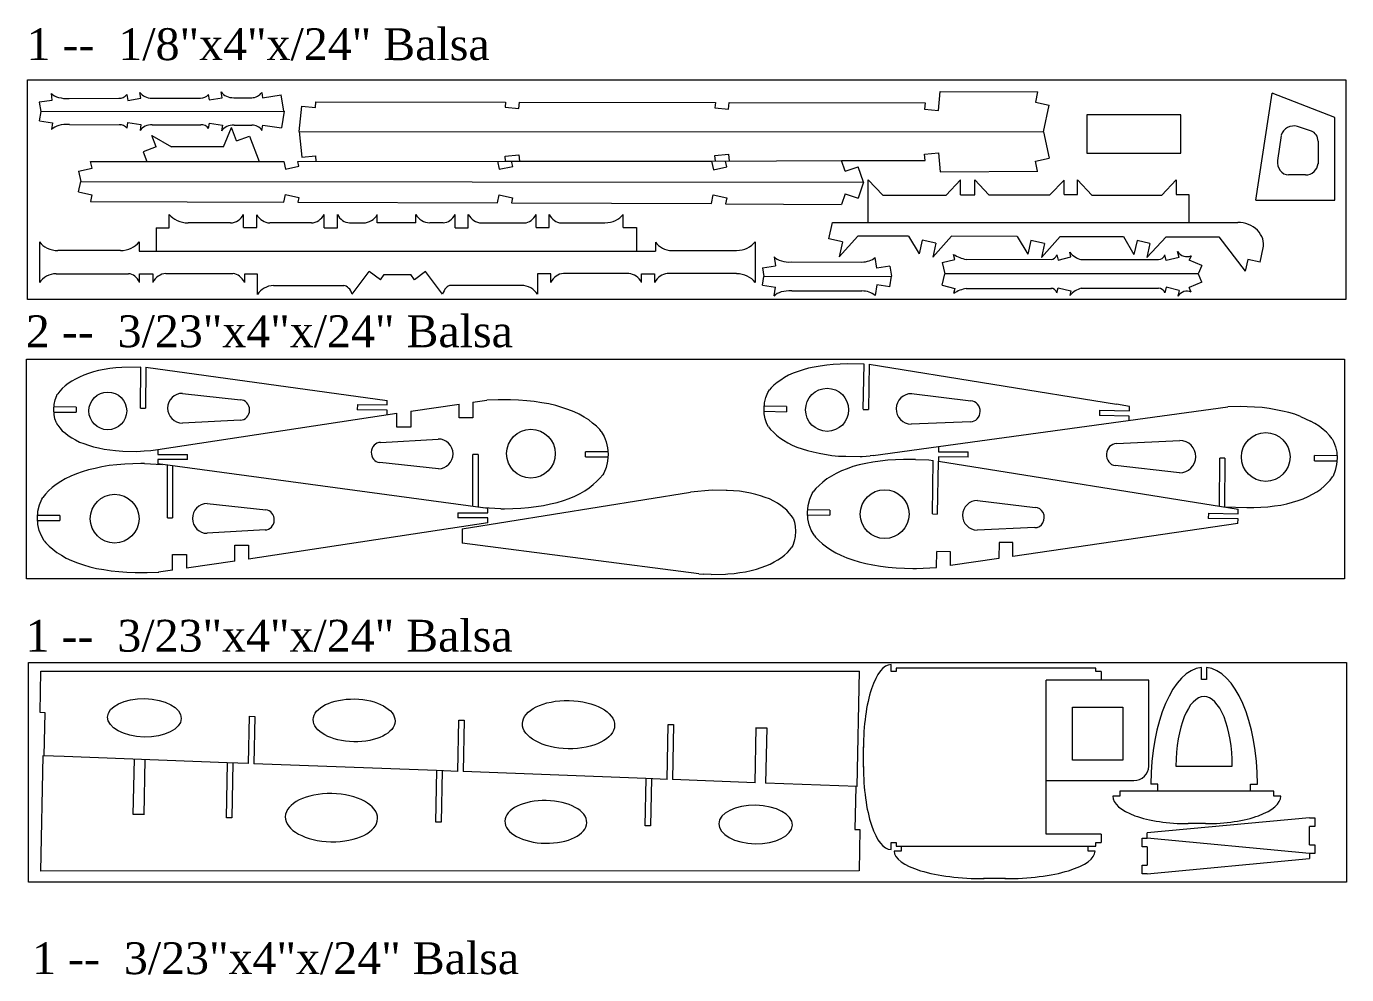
# Model space of a CAD drawing. Extents: x -15.5 to 12.9, y -14.5 to 23.9.
# Drawn here: x -11.2 to 12.84, y 6.6 to 23.85 of the extents above; entities that cross this region are included whole.
import ezdxf
from ezdxf.enums import TextEntityAlignment as Align

# ---------------------------------------------------------------- set-up
doc = ezdxf.new("R2010")
doc.units = 0
doc.header["$MEASUREMENT"] = 0
doc.layers.get('0').update_dxf_attribs({"lineweight": 0})
doc.styles.get("Standard").update_dxf_attribs({"font": 'TIMES.TTF'})

msp = doc.modelspace()

# ---------------------------------------------------------------- linework, layer by layer
at = {"color": 1, "linetype": 'Continuous', "lineweight": 0}
for p, q in [((-10.729, 22.515, 0), (-10.747, 22.635, 0)), ((-9.373, 22.614, 0), (-9.357, 22.509, 0)), ((-9.12, 22.546, 0), (-9.137, 22.654, 0)), ((-7.889, 22.615, 0), (-7.874, 22.519, 0)), ((-7.638, 22.555, 0), (-7.654, 22.662, 0)), ((-6.917, 22.652, 0), (-6.902, 22.556, 0)), ((-6.901, 22.555, 0), (-6.56, 22.608, 0)), ((-6.514, 22.309, 0), (-6.56, 22.608, 0)), ((5.402, 22.326, 0), (5.435, 22.67, 0)), ((7.21, 22.662, 0), (7.172, 22.474, 0)), ((-10.966, 22.479, 0), (-10.729, 22.515, 0)), ((-10.966, 22.478, 0), (-10.939, 22.306, 0)), ((-9.357, 22.509, 0), (-9.12, 22.546, 0)), ((-7.874, 22.519, 0), (-7.638, 22.555, 0)), ((-6.233, 21.939, 0), (-6.189, 22.404, 0)), ((-6.189, 22.404, 0), (-5.94, 22.38, 0)), ((-5.94, 22.38, 0), (-5.93, 22.481, 0)), ((-5.93, 22.481, 0), (-2.477, 22.476, 0)), ((-2.477, 22.476, 0), (-2.486, 22.384, 0)), ((-2.486, 22.384, 0), (-2.237, 22.361, 0)), ((-2.237, 22.361, 0), (-2.226, 22.475, 0)), ((-2.226, 22.475, 0), (1.342, 22.47, 0)), ((1.342, 22.47, 0), (1.332, 22.37, 0)), ((1.332, 22.37, 0), (1.581, 22.347, 0)), ((1.581, 22.347, 0), (1.593, 22.47, 0)), ((1.593, 22.47, 0), (5.164, 22.464, 0)), ((5.164, 22.464, 0), (5.153, 22.35, 0)), ((7.172, 22.474, 0), (7.417, 22.423, 0)), ((7.317, 21.936, 0), (7.417, 22.423, 0)), ((-10.961, 22.135, 0), (-10.935, 22.306, 0)), ((-10.961, 22.135, 0), (-10.724, 22.099, 0)), ((-6.508, 22.309, 0), (-6.555, 22.006, 0)), ((5.153, 22.35, 0), (5.402, 22.326, 0)), ((12.619, 20.69, 0), (12.619, 22.196, 0)), ((-10.724, 22.099, 0), (-10.743, 21.979, 0)), ((-9.369, 22, 0), (-9.353, 22.104, 0)), ((-9.352, 22.104, 0), (-9.116, 22.068, 0)), ((-9.116, 22.068, 0), (-9.132, 21.959, 0)), ((-7.885, 21.999, 0), (-7.87, 22.095, 0)), ((-7.869, 22.095, 0), (-7.633, 22.058, 0)), ((-7.633, 22.058, 0), (-7.65, 21.952, 0)), ((-7.612, 21.663, 0), (-7.466, 22.012, 0)), ((-7.374, 21.769, 0), (-7.466, 22.012, 0)), ((-6.912, 21.962, 0), (-6.897, 22.058, 0)), ((-6.896, 22.058, 0), (-6.555, 22.006, 0)), ((-6.233, 21.939, 0), (7.317, 21.936, 0)), ((-6.233, 21.939, 0), (-6.189, 21.474, 0)), ((7.317, 21.936, 0), (7.417, 21.456, 0)), ((-8.837, 21.664, 0), (-9.076, 21.574, 0)), ((-8.915, 21.87, 0), (-8.561, 21.665, 0)), ((-8.837, 21.664, 0), (-8.915, 21.87, 0)), ((-7.374, 21.769, 0), (-7.138, 21.858, 0)), ((-7.138, 21.858, 0), (-6.961, 21.397, 0)), ((-10.033, 21.395, 0), (-6.514, 21.397, 0)), ((-10.006, 21.274, 0), (-10.033, 21.395, 0)), ((-9.076, 21.574, 0), (-9.009, 21.395, 0)), ((-6.514, 21.397, 0), (-6.484, 21.259, 0)), ((-6.258, 21.397, 0), (-2.476, 21.399, 0)), ((-6.239, 21.312, 0), (-6.258, 21.397, 0)), ((-6.189, 21.474, 0), (-5.94, 21.498, 0)), ((-5.94, 21.498, 0), (-5.93, 21.397, 0)), ((-2.623, 21.399, 0), (-2.591, 21.254, 0)), ((-2.486, 21.494, 0), (-2.237, 21.518, 0)), ((-2.476, 21.399, 0), (-2.486, 21.494, 0)), ((-2.476, 21.399, 0), (1.271, 21.402, 0)), ((-2.347, 21.307, 0), (-2.367, 21.399, 0)), ((-2.237, 21.518, 0), (-2.225, 21.4, 0)), ((1.271, 21.402, 0), (3.642, 21.411, 0)), ((1.271, 21.402, 0), (1.306, 21.243, 0)), ((1.332, 21.508, 0), (1.581, 21.532, 0)), ((1.342, 21.403, 0), (1.332, 21.508, 0)), ((1.55, 21.297, 0), (1.527, 21.403, 0)), ((1.581, 21.532, 0), (1.594, 21.404, 0)), ((3.641, 21.411, 0), (3.685, 21.411, 0)), ((3.706, 21.219, 0), (3.642, 21.411, 0)), ((3.685, 21.411, 0), (5.164, 21.414, 0)), ((5.153, 21.528, 0), (5.402, 21.552, 0)), ((5.164, 21.414, 0), (5.153, 21.528, 0)), ((5.402, 21.552, 0), (5.435, 21.208, 0)), ((7.172, 21.404, 0), (7.417, 21.456, 0)), ((7.21, 21.217, 0), (7.172, 21.404, 0)), ((-10.251, 21.22, 0), (-10.006, 21.274, 0)), ((-10.251, 21.22, 0), (-10.209, 21.031, 0)), ((-6.484, 21.259, 0), (-6.239, 21.312, 0)), ((-2.591, 21.254, 0), (-2.347, 21.307, 0)), ((1.306, 21.243, 0), (1.55, 21.297, 0)), ((3.706, 21.219, 0), (3.943, 21.297, 0)), ((4.042, 21.02, 0), (3.943, 21.297, 0)), ((-10.251, 20.843, 0), (-10.209, 21.031, 0)), ((4.042, 21.02, 0), (3.942, 20.727, 0)), ((4.126, 21.062, 0), (4.393, 20.786, 0)), ((4.126, 20.285, 0), (4.126, 21.062, 0)), ((5.543, 20.786, 0), (5.806, 21.062, 0)), ((5.806, 20.792, 0), (5.806, 21.062, 0)), ((6.064, 21.062, 0), (6.324, 20.79, 0)), ((6.064, 20.792, 0), (6.064, 21.062, 0)), ((7.432, 20.79, 0), (7.695, 21.059, 0)), ((7.694, 20.794, 0), (7.694, 21.059, 0)), ((7.935, 20.794, 0), (7.935, 21.063, 0)), ((7.935, 21.062, 0), (8.199, 20.786, 0)), ((9.469, 20.786, 0), (9.732, 21.062, 0)), ((9.732, 21.062, 0), (9.732, 20.793, 0)), ((-10.251, 20.843, 0), (-10.007, 20.789, 0)), ((-10.007, 20.789, 0), (-10.034, 20.668, 0)), ((-6.515, 20.656, 0), (-6.484, 20.794, 0)), ((-6.484, 20.794, 0), (-6.24, 20.74, 0)), ((-6.24, 20.74, 0), (-6.259, 20.655, 0)), ((-2.624, 20.642, 0), (-2.592, 20.788, 0)), ((-2.592, 20.788, 0), (-2.348, 20.734, 0)), ((-2.348, 20.734, 0), (-2.368, 20.641, 0)), ((1.27, 20.629, 0), (1.305, 20.788, 0)), ((1.305, 20.788, 0), (1.549, 20.734, 0)), ((1.549, 20.734, 0), (1.525, 20.623, 0)), ((3.705, 20.806, 0), (3.641, 20.614, 0)), ((3.705, 20.806, 0), (3.942, 20.727, 0)), ((4.393, 20.786, 0), (5.543, 20.786, 0)), ((5.806, 20.792, 0), (6.064, 20.792, 0)), ((6.323, 20.79, 0), (7.432, 20.79, 0)), ((7.694, 20.794, 0), (7.935, 20.794, 0)), ((8.199, 20.786, 0), (9.469, 20.786, 0)), ((9.732, 20.793, 0), (9.965, 20.793, 0)), ((9.964, 20.793, 0), (9.964, 20.29, 0)), ((-10.034, 20.668, 0), (-6.515, 20.656, 0)), ((-8.6, 20.191, 0), (-8.6, 20.431, 0)), ((-6.259, 20.655, 0), (-2.624, 20.642, 0)), ((-5.54, 20.188, 0), (-5.54, 20.432, 0)), ((-4.111, 20.278, 0), (-4.111, 20.431, 0)), ((-3.396, 20.19, 0), (-3.396, 20.432, 0)), ((-3.156, 20.19, 0), (-3.156, 20.431, 0)), ((-2.368, 20.641, 0), (1.27, 20.629, 0)), ((1.525, 20.623, 0), (3.641, 20.614, 0)), ((-8.841, 20.191, 0), (-8.841, 19.766, 0)), ((-8.841, 20.191, 0), (-8.601, 20.191, 0)), ((-7.246, 20.197, 0), (-7.246, 20.431, 0)), ((-7.246, 20.196, 0), (-7.006, 20.196, 0)), ((-7.006, 20.196, 0), (-7.006, 20.428, 0)), ((-5.78, 20.188, 0), (-5.78, 20.43, 0)), ((-4.813, 20.278, 0), (-4.813, 20.429, 0)), ((-4.111, 20.278, 0), (-4.813, 20.278, 0)), ((-1.922, 20.196, 0), (-1.682, 20.197, 0)), ((-1.921, 20.196, 0), (-1.921, 20.431, 0)), ((-1.682, 20.197, 0), (-1.682, 20.431, 0)), ((-0.334, 20.197, 0), (-0.334, 20.43, 0)), ((-0.334, 20.197, 0), (-0.094, 20.197, 0)), ((-0.094, 20.197, 0), (-0.094, 19.766, 0)), ((3.408, 19.986, 0), (3.475, 20.285, 0)), ((-5.779, 20.188, 0), (-5.54, 20.188, 0)), ((-3.396, 20.19, 0), (-3.156, 20.19, 0)), ((3.657, 19.931, 0), (3.408, 19.986, 0)), ((3.597, 19.662, 0), (3.938, 20.038, 0)), ((4.86, 20.036, 0), (3.938, 20.038, 0)), ((4.86, 20.036, 0), (5.05, 19.713, 0)), ((5.106, 19.966, 0), (5.05, 19.713, 0)), ((5.357, 19.909, 0), (5.106, 19.965, 0)), ((5.299, 19.654, 0), (5.642, 20.034, 0)), ((6.839, 20.031, 0), (5.642, 20.034, 0)), ((6.839, 20.031, 0), (7.031, 19.708, 0)), ((7.087, 19.96, 0), (7.031, 19.708, 0)), ((7.337, 19.904, 0), (7.087, 19.96, 0)), ((7.28, 19.649, 0), (7.622, 20.028, 0)), ((7.622, 20.028, 0), (8.771, 20.028, 0)), ((8.771, 20.028, 0), (8.963, 19.705, 0)), ((9.02, 19.958, 0), (8.963, 19.705, 0)), ((9.255, 19.905, 0), (9.019, 19.958, 0)), ((9.198, 19.65, 0), (9.551, 20.027, 0)), ((9.551, 20.027, 0), (10.51, 20.025, 0)), ((10.51, 20.025, 0), (10.987, 19.402, 0)), ((-10.963, 19.934, 0), (-10.963, 19.191, 0)), ((-9.148, 19.932, 0), (-9.148, 19.766, 0)), ((-9.148, 19.766, 0), (0.25, 19.766, 0)), ((0.251, 19.927, 0), (0.251, 19.766, 0)), ((2.069, 19.935, 0), (2.069, 19.193, 0)), ((3.657, 19.931, 0), (3.597, 19.662, 0)), ((5.356, 19.91, 0), (5.299, 19.654, 0)), ((7.337, 19.904, 0), (7.28, 19.649, 0)), ((7.815, 19.659, 0), (7.794, 19.743, 0)), ((9.255, 19.905, 0), (9.198, 19.65, 0)), ((9.784, 19.651, 0), (9.758, 19.755, 0)), ((11.259, 19.564, 0), (11.318, 19.826, 0)), ((2.2, 19.462, 0), (2.437, 19.499, 0)), ((2.413, 19.658, 0), (2.437, 19.499, 0)), ((4.283, 19.455, 0), (4.252, 19.648, 0)), ((4.518, 19.492, 0), (4.283, 19.455, 0)), ((4.518, 19.492, 0), (4.547, 19.306, 0)), ((5.469, 19.556, 0), (5.702, 19.614, 0)), ((5.469, 19.555, 0), (5.521, 19.35, 0)), ((5.702, 19.614, 0), (5.679, 19.705, 0)), ((7.559, 19.695, 0), (7.582, 19.601, 0)), ((7.582, 19.601, 0), (7.815, 19.659, 0)), ((9.551, 19.593, 0), (9.526, 19.694, 0)), ((9.784, 19.651, 0), (9.551, 19.593, 0)), ((10.003, 19.68, 0), (9.969, 19.599, 0)), ((10.198, 19.502, 0), (10.135, 19.354, 0)), ((11.034, 19.614, 0), (10.987, 19.402, 0)), ((11.259, 19.564, 0), (11.034, 19.614, 0)), ((-9.142, 19.193, 0), (-9.142, 19.354, 0)), ((-9.141, 19.354, 0), (-8.902, 19.354, 0)), ((-8.902, 19.354, 0), (-8.902, 19.193, 0)), ((-6.994, 19.346, 0), (-7.233, 19.346, 0)), ((-7.233, 19.346, 0), (-7.233, 19.192, 0)), ((-6.994, 18.976, 0), (-6.994, 19.346, 0)), ((-5.269, 18.978, 0), (-4.959, 19.391, 0)), ((-4.757, 19.239, 0), (-4.688, 19.337, 0)), ((-4.137, 19.241, 0), (-4.201, 19.337, 0)), ((-3.936, 19.394, 0), (-4.137, 19.241, 0)), ((-3.624, 18.978, 0), (-3.936, 19.394, 0)), ((-1.656, 19.351, 0), (-1.896, 19.351, 0)), ((-1.896, 19.351, 0), (-1.896, 18.978, 0)), ((-1.656, 19.195, 0), (-1.656, 19.351, 0)), ((-0.002, 19.194, 0), (-0.002, 19.354, 0)), ((-0.002, 19.354, 0), (0.237, 19.354, 0)), ((0.237, 19.354, 0), (0.237, 19.194, 0)), ((2.199, 19.144, 0), (2.225, 19.302, 0)), ((2.2, 19.462, 0), (2.225, 19.302, 0)), ((4.517, 19.114, 0), (4.547, 19.306, 0)), ((5.471, 19.144, 0), (5.522, 19.35, 0)), ((10.2, 19.198, 0), (10.137, 19.346, 0)), ((2.199, 19.144, 0), (2.436, 19.107, 0)), ((2.412, 18.948, 0), (2.436, 19.107, 0)), ((4.282, 19.151, 0), (4.251, 18.958, 0)), ((4.517, 19.114, 0), (4.282, 19.151, 0)), ((5.471, 19.143, 0), (5.704, 19.085, 0)), ((5.704, 19.085, 0), (5.681, 18.994, 0)), ((7.561, 19.005, 0), (7.584, 19.098, 0)), ((7.584, 19.098, 0), (7.817, 19.04, 0)), ((7.817, 19.04, 0), (7.796, 18.957, 0)), ((9.553, 19.106, 0), (9.528, 19.005, 0)), ((9.786, 19.048, 0), (9.553, 19.106, 0)), ((9.785, 19.049, 0), (9.76, 18.945, 0)), ((10.005, 19.02, 0), (9.971, 19.101, 0)), ((-9.982, 17.565, 0), (-10.07, 17.537, 0)), ((-9.887, 17.59, 0), (-9.982, 17.565, 0)), ((-9.787, 17.61, 0), (-9.887, 17.59, 0)), ((-9.683, 17.625, 0), (-9.787, 17.61, 0)), ((-9.575, 17.641, 0), (-9.683, 17.625, 0)), ((-9.462, 17.647, 0), (-9.575, 17.641, 0)), ((-9.118, 17.655, 0), (-9.462, 17.647, 0)), ((-9.124, 16.908, 0), (-9.118, 17.655, 0)), ((-9.024, 17.652, 0), (-9.03, 16.905, 0)), ((-9.024, 17.652, 0), (-4.631, 17.047, 0)), ((2.847, 17.574, 0), (2.758, 17.543, 0)), ((2.939, 17.605, 0), (2.847, 17.574, 0)), ((3.039, 17.632, 0), (2.939, 17.605, 0)), ((3.144, 17.655, 0), (3.039, 17.632, 0)), ((3.253, 17.673, 0), (3.144, 17.655, 0)), ((3.37, 17.688, 0), (3.253, 17.673, 0)), ((3.487, 17.698, 0), (3.37, 17.688, 0)), ((3.612, 17.709, 0), (3.487, 17.698, 0)), ((3.742, 17.711, 0), (3.612, 17.709, 0)), ((4.052, 17.704, 0), (3.742, 17.711, 0)), ((4.036, 16.885, 0), (4.052, 17.704, 0)), ((4.145, 17.709, 0), (4.13, 16.881, 0)), ((4.145, 17.709, 0), (8.647, 16.976, 0)), ((-10.496, 17.31, 0), (-10.547, 17.262, 0)), ((-10.438, 17.355, 0), (-10.496, 17.31, 0)), ((-10.375, 17.395, 0), (-10.438, 17.355, 0)), ((-10.308, 17.435, 0), (-10.375, 17.395, 0)), ((-10.232, 17.472, 0), (-10.308, 17.435, 0)), ((-10.153, 17.504, 0), (-10.232, 17.472, 0)), ((-10.07, 17.537, 0), (-10.153, 17.504, 0)), ((2.409, 17.326, 0), (2.358, 17.276, 0)), ((2.469, 17.372, 0), (2.409, 17.326, 0)), ((2.532, 17.418, 0), (2.469, 17.372, 0)), ((2.599, 17.461, 0), (2.532, 17.418, 0)), ((2.675, 17.504, 0), (2.599, 17.461, 0)), ((2.758, 17.543, 0), (2.675, 17.504, 0)), ((-10.676, 17.059, 0), (-10.65, 17.139, 0)), ((-10.65, 17.139, 0), (-10.645, 17.146, 0)), ((-10.638, 17.157, 0), (-10.645, 17.146, 0)), ((-10.629, 17.168, 0), (-10.638, 17.157, 0)), ((-10.59, 17.214, 0), (-10.629, 17.168, 0)), ((-10.547, 17.262, 0), (-10.59, 17.214, 0)), ((-8.358, 17.175, 0), (-7.306, 17.057, 0)), ((2.238, 17.004, 0), (2.261, 17.101, 0)), ((2.261, 17.101, 0), (2.295, 17.191, 0)), ((2.295, 17.191, 0), (2.327, 17.241, 0)), ((2.358, 17.276, 0), (2.327, 17.241, 0)), ((4.913, 17.17, 0), (5.995, 17.037, 0)), ((-10.7, 16.88, 0), (-10.694, 16.973, 0)), ((-10.696, 16.793, 0), (-10.7, 16.88, 0)), ((-10.698, 16.835, 0), (-10.293, 16.832, 0)), ((-10.293, 16.925, 0), (-10.697, 16.929, 0)), ((-10.694, 16.973, 0), (-10.676, 17.059, 0)), ((-10.293, 16.925, 0), (-10.293, 16.832, 0)), ((-9.124, 16.907, 0), (-9.03, 16.907, 0)), ((-5.176, 16.97, 0), (-5.177, 16.876, 0)), ((-4.633, 16.872, 0), (-5.177, 16.876, 0)), ((-5.176, 16.97, 0), (-4.631, 16.965, 0)), ((-4.634, 16.785, 0), (-4.633, 16.872, 0)), ((-4.631, 16.965, 0), (-4.631, 17.047, 0)), ((-4.204, 16.849, 0), (-3.322, 16.979, 0)), ((-4.204, 16.849, 0), (-4.204, 16.562, 0)), ((-3.322, 16.728, 0), (-3.322, 16.979, 0)), ((-3.072, 17.016, 0), (-2.817, 17.053, 0)), ((-3.072, 17.016, 0), (-3.072, 16.728, 0)), ((-2.611, 17.057, 0), (-2.819, 17.053, 0)), ((-2.544, 17.057, 0), (-2.611, 17.057, 0)), ((-2.39, 17.055, 0), (-2.544, 17.057, 0)), ((-2.24, 17.053, 0), (-2.39, 17.055, 0)), ((-2.093, 17.04, 0), (-2.24, 17.053, 0)), ((-1.954, 17.025, 0), (-2.093, 17.04, 0)), ((-1.818, 17.005, 0), (-1.954, 17.025, 0)), ((-1.689, 16.984, 0), (-1.818, 17.005, 0)), ((-1.564, 16.952, 0), (-1.689, 16.984, 0)), ((-1.451, 16.918, 0), (-1.564, 16.952, 0)), ((-1.341, 16.884, 0), (-1.451, 16.918, 0)), ((-1.23, 16.839, 0), (-1.341, 16.884, 0)), ((-1.136, 16.798, 0), (-1.23, 16.839, 0)), ((2.231, 16.898, 0), (2.238, 17.004, 0)), ((2.234, 16.8, 0), (2.231, 16.898, 0)), ((2.232, 16.85, 0), (2.637, 16.842, 0)), ((2.638, 16.936, 0), (2.234, 16.944, 0)), ((2.639, 16.936, 0), (2.637, 16.842, 0)), ((4.036, 16.884, 0), (4.13, 16.883, 0)), ((8.339, 16.867, 0), (8.338, 16.774, 0)), ((8.339, 16.867, 0), (8.881, 16.857, 0)), ((8.882, 16.938, 0), (8.647, 16.976, 0)), ((8.881, 16.857, 0), (8.882, 16.938, 0)), ((8.884, 16.937, 0), (8.884, 16.937, 0)), ((-10.681, 16.713, 0), (-10.696, 16.793, 0)), ((-10.656, 16.637, 0), (-10.681, 16.713, 0)), ((-10.655, 16.636, 0), (-10.656, 16.637, 0)), ((-10.655, 16.636, 0), (-10.638, 16.611, 0)), ((-10.629, 16.599, 0), (-10.638, 16.611, 0)), ((-10.629, 16.599, 0), (-10.59, 16.549, 0)), ((-8.809, 16.152, 0), (-4.454, 16.813, 0)), ((-7.309, 16.688, 0), (-8.362, 16.635, 0)), ((-4.454, 16.562, 0), (-4.454, 16.813, 0)), ((-3.072, 16.728, 0), (-3.322, 16.728, 0)), ((-1.048, 16.744, 0), (-1.136, 16.798, 0)), ((-0.964, 16.691, 0), (-1.048, 16.744, 0)), ((-0.892, 16.635, 0), (-0.964, 16.691, 0)), ((-0.824, 16.579, 0), (-0.892, 16.635, 0)), ((2.251, 16.709, 0), (2.234, 16.8, 0)), ((2.282, 16.622, 0), (2.251, 16.709, 0)), ((2.311, 16.563, 0), (2.282, 16.622, 0)), ((5.988, 16.658, 0), (4.907, 16.615, 0)), ((8.879, 16.763, 0), (8.338, 16.774, 0)), ((8.878, 16.683, 0), (8.879, 16.763, 0)), ((11.995, 16.757, 0), (12.18, 16.672, 0)), ((-10.59, 16.549, 0), (-10.547, 16.493, 0)), ((-10.547, 16.493, 0), (-10.492, 16.45, 0)), ((-10.492, 16.45, 0), (-10.438, 16.407, 0)), ((-10.438, 16.407, 0), (-10.376, 16.365, 0)), ((-10.376, 16.365, 0), (-10.307, 16.329, 0)), ((-4.204, 16.562, 0), (-4.454, 16.562, 0)), ((-0.763, 16.517, 0), (-0.824, 16.579, 0)), ((-0.736, 16.481, 0), (-0.763, 16.517, 0)), ((-0.736, 16.481, 0), (-0.685, 16.392, 0)), ((-0.685, 16.392, 0), (-0.643, 16.29, 0)), ((2.311, 16.563, 0), (2.347, 16.52, 0)), ((2.347, 16.52, 0), (2.398, 16.466, 0)), ((2.398, 16.466, 0), (2.453, 16.417, 0)), ((2.453, 16.417, 0), (2.516, 16.364, 0)), ((2.516, 16.364, 0), (2.582, 16.322, 0)), ((-10.307, 16.329, 0), (-10.234, 16.289, 0)), ((-10.234, 16.289, 0), (-10.154, 16.26, 0)), ((-10.154, 16.26, 0), (-10.069, 16.231, 0)), ((-10.069, 16.231, 0), (-9.981, 16.203, 0)), ((-9.981, 16.203, 0), (-9.886, 16.181, 0)), ((-9.886, 16.181, 0), (-9.787, 16.16, 0)), ((-9.787, 16.16, 0), (-9.685, 16.145, 0)), ((-9.685, 16.145, 0), (-9.579, 16.135, 0)), ((-9.579, 16.135, 0), (-9.446, 16.124, 0)), ((-9.446, 16.124, 0), (-9.192, 16.12, 0)), ((-8.809, 16.152, 0), (-8.809, 16.065, 0)), ((-4.754, 16.282, 0), (-3.704, 16.344, 0)), ((-0.614, 16.113, 0), (-1.019, 16.113, 0)), ((-1.019, 16.019, 0), (-1.019, 16.113, 0)), ((-0.643, 16.29, 0), (-0.619, 16.184, 0)), ((-0.619, 16.184, 0), (-0.611, 16.068, 0)), ((2.582, 16.322, 0), (2.66, 16.276, 0)), ((2.66, 16.276, 0), (2.738, 16.235, 0)), ((2.738, 16.235, 0), (2.827, 16.196, 0)), ((2.827, 16.196, 0), (2.92, 16.163, 0)), ((2.92, 16.163, 0), (3.017, 16.135, 0)), ((3.017, 16.135, 0), (3.121, 16.108, 0)), ((3.121, 16.108, 0), (3.233, 16.087, 0)), ((4.214, 16.044, 0), (5.406, 16.207, 0)), ((-9.554, 15.876, 0), (-9.692, 15.86, 0)), ((-9.412, 15.887, 0), (-9.554, 15.876, 0)), ((-9.266, 15.895, 0), (-9.412, 15.887, 0)), ((-9.116, 15.898, 0), (-9.266, 15.895, 0)), ((-9.05, 15.898, 0), (-9.116, 15.898, 0)), ((-9.05, 15.898, 0), (-8.727, 15.879, 0)), ((-8.809, 16.065, 0), (-8.267, 16.065, 0)), ((-8.267, 15.972, 0), (-8.809, 15.972, 0)), ((-8.809, 15.972, 0), (-8.809, 15.89, 0)), ((-2.802, 15.082, 0), (-8.809, 15.89, 0)), ((-8.633, 14.912, 0), (-8.633, 15.867, 0)), ((-8.267, 15.972, 0), (-8.267, 16.065, 0)), ((-3.699, 15.804, 0), (-4.768, 15.914, 0)), ((-3.072, 15.118, 0), (-3.072, 16.063, 0)), ((-2.978, 16.062, 0), (-3.072, 16.063, 0)), ((-2.978, 16.061, 0), (-2.978, 15.105, 0)), ((-1.019, 16.019, 0), (-0.614, 16.019, 0)), ((-0.619, 15.943, 0), (-0.647, 15.827, 0)), ((-0.611, 16.068, 0), (-0.619, 15.943, 0)), ((3.233, 16.087, 0), (3.464, 16.047, 0)), ((3.464, 16.047, 0), (3.587, 16.033, 0)), ((3.587, 16.033, 0), (3.718, 16.03, 0)), ((3.718, 16.03, 0), (3.977, 16.029, 0)), ((3.963, 15.872, 0), (3.846, 15.841, 0)), ((4.084, 15.898, 0), (3.963, 15.872, 0)), ((3.977, 16.029, 0), (4.013, 16.029, 0)), ((4.013, 16.029, 0), (4.158, 16.038, 0)), ((4.21, 15.925, 0), (4.084, 15.898, 0)), ((4.214, 16.044, 0), (4.158, 16.038, 0)), ((4.343, 15.943, 0), (4.21, 15.925, 0)), ((4.481, 15.957, 0), (4.343, 15.943, 0)), ((4.623, 15.967, 0), (4.481, 15.957, 0)), ((4.769, 15.972, 0), (4.623, 15.967, 0)), ((4.92, 15.973, 0), (4.769, 15.972, 0)), ((4.986, 15.972, 0), (4.92, 15.973, 0)), ((4.986, 15.972, 0), (5.231, 15.967, 0)), ((5.231, 15.967, 0), (5.309, 15.954, 0)), ((5.294, 14.981, 0), (5.309, 15.954, 0)), ((5.384, 14.98, 0), (5.404, 15.939, 0)), ((5.404, 15.939, 0), (10.861, 15.066, 0)), ((-10.393, 15.668, 0), (-10.493, 15.619, 0)), ((-10.292, 15.709, 0), (-10.393, 15.668, 0)), ((-10.188, 15.749, 0), (-10.292, 15.709, 0)), ((-10.071, 15.782, 0), (-10.188, 15.749, 0)), ((-9.95, 15.81, 0), (-10.071, 15.782, 0)), ((-9.825, 15.839, 0), (-9.95, 15.81, 0)), ((-9.692, 15.86, 0), (-9.825, 15.839, 0)), ((-8.539, 15.854, 0), (-8.539, 14.91, 0)), ((-0.814, 15.574, 0), (-0.758, 15.632, 0)), ((-0.758, 15.632, 0), (-0.708, 15.693, 0)), ((-0.689, 15.721, 0), (-0.708, 15.693, 0)), ((-0.647, 15.827, 0), (-0.689, 15.721, 0)), ((3.454, 15.668, 0), (3.373, 15.618, 0)), ((3.539, 15.715, 0), (3.454, 15.668, 0)), ((3.639, 15.763, 0), (3.539, 15.715, 0)), ((3.741, 15.802, 0), (3.639, 15.763, 0)), ((3.846, 15.841, 0), (3.741, 15.802, 0)), ((-10.797, 15.399, 0), (-10.853, 15.34, 0)), ((-10.729, 15.459, 0), (-10.797, 15.399, 0)), ((-10.657, 15.519, 0), (-10.729, 15.459, 0)), ((-10.577, 15.571, 0), (-10.657, 15.519, 0)), ((-10.493, 15.619, 0), (-10.577, 15.571, 0)), ((-1.119, 15.354, 0), (-1.034, 15.401, 0)), ((-1.034, 15.401, 0), (-0.954, 15.453, 0)), ((-0.954, 15.453, 0), (-0.882, 15.514, 0)), ((-0.882, 15.514, 0), (-0.814, 15.574, 0)), ((1.541, 15.41, 0), (1.287, 15.414, 0)), ((3.174, 15.442, 0), (3.123, 15.382, 0)), ((3.231, 15.499, 0), (3.174, 15.442, 0)), ((3.3, 15.558, 0), (3.231, 15.499, 0)), ((3.373, 15.618, 0), (3.3, 15.558, 0)), ((-10.993, 15.029, 0), (-10.965, 15.145, 0)), ((-10.965, 15.145, 0), (-10.923, 15.252, 0)), ((-10.923, 15.252, 0), (-10.904, 15.279, 0)), ((-10.853, 15.34, 0), (-10.904, 15.279, 0)), ((-7.912, 15.168, 0), (-6.844, 15.058, 0)), ((-3.267, 14.709, 0), (0.89, 15.375, 0)), ((-1.786, 15.133, 0), (-1.661, 15.162, 0)), ((-1.661, 15.162, 0), (-1.54, 15.19, 0)), ((-1.54, 15.19, 0), (-1.423, 15.223, 0)), ((-1.423, 15.223, 0), (-1.319, 15.264, 0)), ((-1.319, 15.264, 0), (-1.218, 15.304, 0)), ((-1.218, 15.304, 0), (-1.119, 15.354, 0)), ((3.03, 15.133, 0), (3.06, 15.248, 0)), ((3.06, 15.248, 0), (3.103, 15.354, 0)), ((3.103, 15.354, 0), (3.123, 15.382, 0)), ((6.117, 15.224, 0), (7.165, 15.099, 0)), ((-11, 14.904, 0), (-10.993, 15.029, 0)), ((-10.993, 14.788, 0), (-11, 14.904, 0)), ((-10.592, 14.953, 0), (-10.997, 14.953, 0)), ((-10.592, 14.953, 0), (-10.592, 14.859, 0)), ((-8.633, 14.91, 0), (-8.539, 14.91, 0)), ((-3.344, 15, 0), (-2.802, 15, 0)), ((-3.344, 15, 0), (-3.344, 14.907, 0)), ((-2.803, 14.907, 0), (-3.344, 14.907, 0)), ((-2.561, 15.074, 0), (-2.884, 15.093, 0)), ((-2.802, 15, 0), (-2.802, 15.082, 0)), ((-2.802, 14.82, 0), (-2.802, 14.907, 0)), ((-2.561, 15.074, 0), (-2.496, 15.074, 0)), ((-2.496, 15.074, 0), (-2.345, 15.077, 0)), ((-2.345, 15.077, 0), (-2.199, 15.085, 0)), ((-2.199, 15.085, 0), (-2.057, 15.097, 0)), ((-2.057, 15.097, 0), (-1.919, 15.113, 0)), ((-1.919, 15.113, 0), (-1.786, 15.133, 0)), ((2.756, 14.905, 0), (2.728, 14.946, 0)), ((3.021, 15.008, 0), (3.03, 15.133, 0)), ((3.026, 14.892, 0), (3.021, 15.008, 0)), ((3.023, 14.963, 0), (3.428, 14.957, 0)), ((3.429, 15.05, 0), (3.024, 15.057, 0)), ((3.429, 15.05, 0), (3.428, 14.957, 0)), ((5.294, 14.981, 0), (5.387, 14.979, 0)), ((10.318, 14.992, 0), (10.316, 14.899, 0)), ((10.318, 14.992, 0), (10.859, 14.984, 0)), ((10.86, 14.984, 0), (10.861, 15.066, 0)), ((-10.997, 14.859, 0), (-10.592, 14.859, 0)), ((-10.968, 14.682, 0), (-10.993, 14.788, 0)), ((-10.926, 14.58, 0), (-10.968, 14.682, 0)), ((-6.857, 14.69, 0), (-7.908, 14.628, 0)), ((-2.802, 14.82, 0), (-7.157, 14.16, 0)), ((-3.267, 14.709, 0), (-3.267, 14.448, 0)), ((3.049, 14.785, 0), (3.026, 14.892, 0)), ((3.089, 14.683, 0), (3.049, 14.785, 0)), ((3.139, 14.593, 0), (3.089, 14.683, 0)), ((7.159, 14.731, 0), (6.108, 14.685, 0)), ((10.857, 14.804, 0), (6.757, 14.204, 0)), ((10.858, 14.89, 0), (10.315, 14.899, 0)), ((10.857, 14.804, 0), (10.859, 14.89, 0)), ((-10.876, 14.491, 0), (-10.926, 14.58, 0)), ((-10.876, 14.491, 0), (-10.848, 14.455, 0)), ((-10.848, 14.455, 0), (-10.787, 14.393, 0)), ((1.04, 13.891, 0), (-3.267, 14.448, 0)), ((3.108, 14.649, 0), (3.108, 14.649, 0)), ((3.139, 14.593, 0), (3.165, 14.557, 0)), ((3.165, 14.557, 0), (3.225, 14.494, 0)), ((3.225, 14.494, 0), (3.293, 14.437, 0)), ((3.293, 14.437, 0), (3.364, 14.38, 0)), ((6.51, 14.463, 0), (6.506, 14.168, 0)), ((6.761, 14.459, 0), (6.51, 14.463, 0)), ((6.757, 14.204, 0), (6.761, 14.459, 0)), ((-10.787, 14.393, 0), (-10.719, 14.337, 0)), ((-10.719, 14.337, 0), (-10.647, 14.281, 0)), ((-10.647, 14.281, 0), (-10.563, 14.228, 0)), ((-10.563, 14.228, 0), (-10.475, 14.174, 0)), ((-8.539, 13.957, 0), (-8.539, 14.244, 0)), ((-8.539, 14.244, 0), (-8.289, 14.244, 0)), ((-8.289, 14.244, 0), (-8.289, 13.993, 0)), ((-7.407, 14.123, 0), (-7.407, 14.41, 0)), ((-7.407, 14.41, 0), (-7.157, 14.41, 0)), ((-7.157, 14.41, 0), (-7.157, 14.16, 0)), ((3.364, 14.38, 0), (3.447, 14.325, 0)), ((3.447, 14.325, 0), (3.534, 14.27, 0)), ((3.534, 14.27, 0), (3.628, 14.227, 0)), ((3.628, 14.227, 0), (3.738, 14.181, 0)), ((5.371, 14.005, 0), (5.375, 14.297, 0)), ((5.625, 14.293, 0), (5.375, 14.297, 0)), ((5.622, 14.039, 0), (5.625, 14.293, 0)), ((-10.475, 14.174, 0), (-10.381, 14.133, 0)), ((-10.381, 14.133, 0), (-10.27, 14.088, 0)), ((-10.27, 14.088, 0), (-10.161, 14.054, 0)), ((-10.161, 14.054, 0), (-10.047, 14.02, 0)), ((-10.047, 14.02, 0), (-9.922, 13.988, 0)), ((-9.922, 13.988, 0), (-9.794, 13.967, 0)), ((-9.794, 13.967, 0), (-9.658, 13.947, 0)), ((-9.658, 13.947, 0), (-9.518, 13.932, 0)), ((-8.539, 13.957, 0), (-8.794, 13.919, 0)), ((-7.407, 14.123, 0), (-8.289, 13.993, 0)), ((3.738, 14.181, 0), (3.847, 14.145, 0)), ((3.847, 14.145, 0), (3.96, 14.109, 0)), ((3.96, 14.109, 0), (4.085, 14.076, 0)), ((4.085, 14.076, 0), (4.212, 14.052, 0)), ((4.212, 14.052, 0), (4.348, 14.03, 0)), ((4.348, 14.03, 0), (4.487, 14.014, 0)), ((4.487, 14.014, 0), (4.634, 13.998, 0)), ((4.634, 13.998, 0), (4.784, 13.993, 0)), ((4.784, 13.993, 0), (4.938, 13.989, 0)), ((4.938, 13.989, 0), (5.005, 13.988, 0)), ((5.005, 13.988, 0), (5.371, 14.005, 0)), ((6.506, 14.168, 0), (5.622, 14.039, 0)), ((-9.518, 13.932, 0), (-9.371, 13.919, 0)), ((-9.371, 13.919, 0), (-9.221, 13.917, 0)), ((-9.221, 13.917, 0), (-9.067, 13.915, 0)), ((-9.067, 13.915, 0), (-9, 13.915, 0)), ((-9, 13.915, 0), (-8.792, 13.919, 0)), ((1.04, 13.891, 0), (1.123, 13.882, 0)), ((1.269, 13.876, 0), (1.122, 13.882, 0)), ((1.269, 13.876, 0), (1.528, 13.885, 0)), ((1.527, 13.885, 0), (1.569, 13.888, 0)), ((-10.953, 11.364, 0), (-10.938, 12.116, 0)), ((-10.938, 12.116, 0), (3.966, 12.118, 0)), ((3.925, 10.018, 0), (3.966, 12.118, 0)), ((4.541, 12.11, 0), (4.541, 12.237, 0)), ((4.634, 12.11, 0), (4.541, 12.11, 0)), ((4.634, 12.174, 0), (4.634, 12.11, 0)), ((8.27, 12.174, 0), (4.634, 12.174, 0)), ((8.27, 12.11, 0), (8.27, 12.174, 0)), ((8.364, 12.11, 0), (8.27, 12.11, 0)), ((8.364, 12.11, 0), (8.364, 11.953, 0)), ((10.191, 11.967, 0), (10.191, 12.186, 0)), ((10.284, 12.186, 0), (10.284, 11.967, 0)), ((7.365, 9.152, 0), (7.365, 11.953, 0)), ((9.233, 11.953, 0), (7.365, 11.953, 0)), ((9.233, 10.388, 0), (9.233, 11.953, 0)), ((10.284, 11.967, 0), (10.191, 11.967, 0)), ((-10.86, 11.362, 0), (-10.953, 11.364, 0)), ((-7.157, 10.437, 0), (-7.14, 11.297, 0)), ((-7.14, 11.297, 0), (-7.045, 11.295, 0)), ((-7.045, 11.295, 0), (-7.062, 10.434, 0)), ((-3.346, 10.295, 0), (-3.328, 11.227, 0)), ((-3.328, 11.227, 0), (-3.233, 11.225, 0)), ((-3.233, 11.225, 0), (-3.251, 10.291, 0)), ((0.465, 10.147, 0), (0.485, 11.149, 0)), ((0.485, 11.149, 0), (0.58, 11.147, 0)), ((0.58, 11.147, 0), (0.56, 10.144, 0)), ((2.067, 10.087, 0), (2.087, 11.092, 0)), ((2.087, 11.088, 0), (2.277, 11.09, 0)), ((2.277, 11.088, 0), (2.257, 10.08, 0)), ((-10.903, 10.58, 0), (-10.944, 8.48, 0)), ((-10.511, 10.566, 0), (-10.903, 10.58, 0)), ((4.038, 10.369, 0), (4.038, 10.74, 0)), ((-7.547, 10.452, 0), (-10.511, 10.566, 0)), ((-9.256, 9.509, 0), (-9.236, 10.517, 0)), ((-9.046, 10.51, 0), (-9.065, 9.506, 0)), ((-7.558, 9.45, 0), (-7.539, 10.452, 0)), ((-7.157, 10.437, 0), (-7.547, 10.452, 0)), ((-7.444, 10.448, 0), (-7.463, 9.448, 0)), ((-3.735, 10.31, 0), (-7.062, 10.434, 0)), ((9.729, 10.392, 0), (10.754, 10.392, 0)), ((-3.746, 9.372, 0), (-3.727, 10.31, 0)), ((-3.346, 10.295, 0), (-3.735, 10.31, 0)), ((-3.632, 10.306, 0), (-3.651, 9.37, 0)), ((0.076, 10.162, 0), (-3.251, 10.291, 0)), ((0.067, 9.303, 0), (0.084, 10.162, 0)), ((0.465, 10.147, 0), (0.076, 10.162, 0)), ((0.179, 10.158, 0), (0.162, 9.301, 0)), ((2.067, 10.087, 0), (0.56, 10.144, 0)), ((7.365, 10.129, 0), (8.962, 10.129, 0)), ((3.925, 10.018, 0), (2.257, 10.08, 0)), ((8.706, 9.937, 0), (8.706, 9.843, 0)), ((11.51, 9.937, 0), (8.706, 9.937, 0)), ((9.397, 10.062, 0), (9.271, 10.062, 0)), ((9.397, 9.937, 0), (9.397, 10.062, 0)), ((11.087, 9.937, 0), (11.087, 10.062, 0)), ((11.087, 10.062, 0), (11.214, 10.062, 0)), ((11.51, 9.843, 0), (11.51, 9.937, 0)), ((8.706, 9.843, 0), (8.579, 9.843, 0)), ((11.637, 9.843, 0), (11.51, 9.843, 0)), ((-9.065, 9.509, 0), (-9.256, 9.507, 0)), ((-7.463, 9.448, 0), (-7.558, 9.45, 0)), ((12.161, 9.451, 0), (9.205, 9.173, 0)), ((12.161, 9.451, 0), (12.255, 9.451, 0)), ((12.255, 9.451, 0), (12.255, 9.293, 0)), ((-3.651, 9.37, 0), (-3.746, 9.372, 0)), ((0.162, 9.301, 0), (0.067, 9.303, 0)), ((3.882, 9.236, 0), (3.975, 9.234, 0)), ((3.975, 9.234, 0), (3.96, 8.482, 0)), ((8.364, 9.152, 0), (7.365, 9.152, 0)), ((8.364, 9.152, 0), (8.364, 9, 0)), ((9.205, 9.079, 0), (9.205, 9.173, 0)), ((10.264, 9.343, 0), (9.951, 9.343, 0)), ((12.161, 8.96, 0), (12.161, 9.293, 0)), ((12.255, 9.293, 0), (12.161, 9.293, 0)), ((4.541, 8.873, 0), (4.541, 9, 0)), ((4.541, 9, 0), (4.634, 9, 0)), ((4.634, 9, 0), (4.634, 8.935, 0)), ((4.634, 8.935, 0), (8.27, 8.935, 0)), ((4.724, 8.935, 0), (4.724, 8.842, 0)), ((8.128, 8.842, 0), (8.128, 8.935, 0)), ((8.27, 8.935, 0), (8.27, 9, 0)), ((8.27, 9, 0), (8.364, 9, 0)), ((9.111, 8.921, 0), (9.111, 9.079, 0)), ((9.111, 9.079, 0), (9.205, 9.079, 0)), ((9.205, 8.921, 0), (9.111, 8.921, 0)), ((12.161, 8.802, 0), (9.205, 9.079, 0)), ((9.205, 8.921, 0), (9.205, 8.588, 0)), ((12.161, 8.96, 0), (12.255, 8.96, 0)), ((12.255, 8.96, 0), (12.255, 8.802, 0)), ((4.724, 8.842, 0), (4.597, 8.842, 0)), ((8.255, 8.842, 0), (8.128, 8.842, 0)), ((9.205, 8.43, 0), (12.161, 8.708, 0)), ((12.161, 8.802, 0), (12.161, 8.708, 0)), ((12.255, 8.802, 0), (12.161, 8.802, 0)), ((3.96, 8.482, 0), (-10.944, 8.48, 0)), ((9.111, 8.43, 0), (9.111, 8.588, 0)), ((9.111, 8.588, 0), (9.205, 8.588, 0)), ((9.205, 8.43, 0), (9.111, 8.43, 0)), ((6.627, 8.342, 0), (6.225, 8.342, 0))]:
    msp.add_line(p, q, dxfattribs=at)
at = {"color": 1, "linetype": 'Continuous'}
for p, q in [((5.435, 22.67, 0), (7.212, 22.662, 0)), ((11.18, 20.69, 0), (11.479, 22.638, 0)), ((12.619, 22.196, 0), (11.479, 22.638, 0)), ((-10.423, 22.544, 0), (-9.497, 22.549, 0)), ((-8.914, 22.548, 0), (-8.031, 22.551, 0)), ((-7.426, 22.556, 0), (-7.099, 22.556, 0)), ((-10.939, 22.306, 0), (-6.508, 22.309, 0)), ((-10.418, 22.07, 0), (-9.492, 22.065, 0)), ((-8.91, 22.066, 0), (-8.026, 22.063, 0)), ((-7.421, 22.057, 0), (-7.094, 22.058, 0)), ((12.196, 21.949, 0), (11.942, 22.033, 0)), ((-7.612, 21.663, 0), (-8.562, 21.665, 0)), ((11.643, 21.872, 0), (11.579, 21.412, 0)), ((12.315, 21.767, 0), (12.315, 21.356, 0)), ((5.435, 21.208, 0), (7.212, 21.217, 0)), ((-10.209, 21.031, 0), (4.042, 21.02, 0)), ((12.085, 21.151, 0), (11.776, 21.151, 0)), ((11.18, 20.69, 0), (12.619, 20.69, 0)), ((-7.485, 20.278, 0), (-8.257, 20.278, 0)), ((-6.013, 20.278, 0), (-6.769, 20.278, 0)), ((-5.316, 20.278, 0), (-5.065, 20.278, 0)), ((-3.615, 20.279, 0), (-3.858, 20.279, 0)), ((-2.915, 20.279, 0), (-2.135, 20.279, 0)), ((-1.462, 20.279, 0), (-0.667, 20.279, 0)), ((3.475, 20.285, 0), (10.855, 20.286, 0)), ((-9.49, 19.773, 0), (-10.627, 19.773, 0)), ((0.552, 19.774, 0), (1.728, 19.774, 0)), ((2.734, 19.567, 0), (4.012, 19.566, 0)), ((5.907, 19.615, 0), (7.458, 19.613, 0)), ((7.999, 19.611, 0), (9.409, 19.61, 0)), ((10.198, 19.502, 0), (9.966, 19.599, 0)), ((-10.659, 19.354, 0), (-9.341, 19.354, 0)), ((-8.662, 19.355, 0), (-7.44, 19.355, 0)), ((-4.757, 19.239, 0), (-4.959, 19.391, 0)), ((-4.688, 19.337, 0), (-4.201, 19.337, 0)), ((-0.234, 19.356, 0), (-1.425, 19.356, 0)), ((1.727, 19.355, 0), (0.467, 19.355, 0)), ((2.225, 19.302, 0), (4.547, 19.306, 0)), ((10.135, 19.354, 0), (5.522, 19.35, 0)), ((-6.703, 19.138, 0), (-5.423, 19.138, 0)), ((-2.188, 19.14, 0), (-3.474, 19.14, 0)), ((2.733, 19.039, 0), (4.011, 19.04, 0)), ((5.909, 19.085, 0), (7.46, 19.087, 0)), ((8.001, 19.089, 0), (9.41, 19.09, 0)), ((10.2, 19.198, 0), (9.968, 19.1, 0)), ((5.406, 16.207, 0), (10.675, 16.929, 0)), ((10.895, 16.934, 0), (10.675, 16.929, 0)), ((11.022, 16.933, 0), (10.895, 16.934, 0)), ((11.161, 16.927, 0), (11.022, 16.933, 0)), ((11.296, 16.916, 0), (11.161, 16.927, 0)), ((11.424, 16.899, 0), (11.296, 16.916, 0)), ((11.549, 16.876, 0), (11.424, 16.899, 0)), ((11.67, 16.853, 0), (11.549, 16.876, 0)), ((11.783, 16.824, 0), (11.67, 16.853, 0)), ((11.893, 16.794, 0), (11.783, 16.824, 0)), ((11.995, 16.757, 0), (11.893, 16.794, 0)), ((12.259, 16.627, 0), (12.18, 16.672, 0)), ((12.338, 16.577, 0), (12.259, 16.627, 0)), ((12.407, 16.52, 0), (12.338, 16.577, 0)), ((12.47, 16.468, 0), (12.407, 16.52, 0)), ((12.523, 16.409, 0), (12.47, 16.468, 0)), ((12.571, 16.35, 0), (12.523, 16.409, 0)), ((12.571, 16.35, 0), (12.598, 16.299, 0)), ((5.406, 16.207, 0), (5.405, 16.112, 0)), ((5.405, 16.112, 0), (5.946, 16.108, 0)), ((5.946, 16.015, 0), (5.946, 16.108, 0)), ((8.648, 16.261, 0), (9.797, 16.317, 0)), ((12.598, 16.299, 0), (12.635, 16.204, 0)), ((12.635, 16.204, 0), (12.656, 16.104, 0)), ((5.405, 16.019, 0), (5.404, 15.939, 0)), ((5.945, 16.015, 0), (5.405, 16.019, 0)), ((10.52, 15.121, 0), (10.526, 15.995, 0)), ((10.62, 15.995, 0), (10.526, 15.995, 0)), ((10.62, 15.995, 0), (10.613, 15.11, 0)), ((12.659, 16.039, 0), (12.253, 16.042, 0)), ((12.253, 15.949, 0), (12.253, 16.042, 0)), ((12.253, 15.949, 0), (12.658, 15.946, 0)), ((12.654, 15.878, 0), (12.628, 15.769, 0)), ((12.661, 15.995, 0), (12.654, 15.878, 0)), ((12.656, 16.104, 0), (12.661, 15.995, 0)), ((9.793, 15.731, 0), (8.623, 15.86, 0)), ((12.533, 15.597, 0), (12.58, 15.653, 0)), ((12.59, 15.67, 0), (12.58, 15.653, 0)), ((12.628, 15.769, 0), (12.59, 15.67, 0)), ((12.292, 15.382, 0), (12.364, 15.433, 0)), ((12.364, 15.433, 0), (12.427, 15.485, 0)), ((12.427, 15.485, 0), (12.483, 15.541, 0)), ((12.483, 15.541, 0), (12.533, 15.597, 0)), ((11.523, 15.127, 0), (11.638, 15.143, 0)), ((11.638, 15.143, 0), (11.747, 15.164, 0)), ((11.747, 15.164, 0), (11.853, 15.194, 0)), ((11.853, 15.194, 0), (11.953, 15.223, 0)), ((11.953, 15.223, 0), (12.046, 15.258, 0)), ((12.046, 15.258, 0), (12.136, 15.296, 0)), ((12.136, 15.296, 0), (12.217, 15.339, 0)), ((12.217, 15.339, 0), (12.292, 15.382, 0)), ((10.613, 15.11, 0), (11.017, 15.095, 0)), ((11.017, 15.095, 0), (11.147, 15.099, 0)), ((11.147, 15.099, 0), (11.275, 15.102, 0)), ((11.275, 15.102, 0), (11.402, 15.11, 0)), ((11.402, 15.11, 0), (11.523, 15.127, 0)), ((-10.876, 10.579, 0), (-10.86, 11.362, 0)), ((3.897, 10.019, 0), (3.882, 9.236, 0))]:
    msp.add_line(p, q, dxfattribs=at)
at = {"color": 1, "linetype": 'Continuous', "lineweight": 0, "ltscale": 0.25}
for p, q in [((1.529, 15.41, 0), (1.529, 15.41, 0)), ((2.756, 14.905, 0), (2.781, 14.832, 0)), ((2.781, 14.832, 0), (2.796, 14.752, 0)), ((2.796, 14.752, 0), (2.801, 14.665, 0)), ((2.801, 14.665, 0), (2.796, 14.572, 0)), ((2.779, 14.485, 0), (2.753, 14.406, 0)), ((2.796, 14.572, 0), (2.779, 14.485, 0)), ((2.481, 14.147, 0), (2.544, 14.187, 0)), ((2.544, 14.187, 0), (2.603, 14.231, 0)), ((2.603, 14.231, 0), (2.653, 14.28, 0)), ((2.653, 14.28, 0), (2.696, 14.327, 0)), ((2.696, 14.327, 0), (2.735, 14.374, 0)), ((2.753, 14.406, 0), (2.735, 14.374, 0)), ((1.894, 13.929, 0), (1.994, 13.949, 0)), ((1.994, 13.949, 0), (2.09, 13.974, 0)), ((2.09, 13.974, 0), (2.177, 14.003, 0)), ((2.177, 14.003, 0), (2.26, 14.036, 0)), ((2.26, 14.036, 0), (2.339, 14.069, 0)), ((2.339, 14.069, 0), (2.414, 14.106, 0)), ((2.414, 14.106, 0), (2.481, 14.147, 0)), ((1.569, 13.888, 0), (1.682, 13.896, 0)), ((1.682, 13.896, 0), (1.79, 13.912, 0)), ((1.79, 13.912, 0), (1.894, 13.929, 0))]:
    msp.add_line(p, q, dxfattribs=at)
at = {"color": 7, "linetype": 'Continuous', "elevation": 0}
msp.add_lwpolyline([(-11.181, 22.883), (12.819, 22.883), (12.819, 18.883), (-11.181, 18.883), (-11.181, 22.883), (-11.181, 22.883), (-11.181, 22.883), (-11.181, 22.883), (-11.181, 22.883)], dxfattribs=at)
at = {"color": 1, "linetype": 'Continuous', "elevation": 0}
msp.add_lwpolyline([(9.816, 21.546), (9.816, 22.248), (8.103, 22.248), (8.103, 21.546), (9.816, 21.546), (9.816, 21.546), (9.816, 21.546), (9.816, 21.546)], dxfattribs=at)
at = {"color": 7, "linetype": 'Continuous', "lineweight": 0, "elevation": 0}
for points in [[(-11.201, 17.799), (12.799, 17.799), (12.799, 13.799), (-11.201, 13.799), (-11.201, 17.799)], [(-11.165, 12.275), (12.835, 12.275), (12.835, 8.275), (-11.165, 8.275), (-11.165, 12.275)]]:
    msp.add_lwpolyline(points, dxfattribs=at)
at = {"color": 1, "linetype": 'Continuous', "lineweight": 0, "elevation": 0}
for points in [[(-9.192, 16.12), (-9.058, 16.13), (-8.935, 16.138), (-8.809, 16.152)], [(4.634, 12.174), (4.634, 12.174), (4.634, 12.174), (4.634, 12.174), (4.634, 12.174)], [(8.762, 10.498), (7.842, 10.498), (7.842, 11.462), (8.762, 11.462), (8.762, 10.498)]]:
    msp.add_lwpolyline(points, dxfattribs=at)
at = {"color": 1, "linetype": 'Continuous', "lineweight": 0, "ltscale": 0.25, "elevation": 0}
for points in [[(1.287, 15.414), (1.149, 15.402), (1.021, 15.391), (0.89, 15.375)], [(2.728, 14.946), (2.688, 14.996), (2.644, 15.051), (2.59, 15.094), (2.535, 15.136), (2.473, 15.178), (2.404, 15.213), (2.33, 15.253), (2.25, 15.281), (2.165, 15.309), (2.077, 15.337), (1.982, 15.358), (1.883, 15.378), (1.78, 15.393), (1.674, 15.402), (1.56, 15.41), (1.541, 15.41)]]:
    msp.add_lwpolyline(points, dxfattribs=at)
at = {"color": 1, "linetype": 'Continuous', "lineweight": 0}
for centre, radius in [((-9.719, 16.856, 0), 0.344), ((3.377, 16.876, 0), 0.392), ((-2.016, 16.078, 0), 0.444), ((4.425, 14.977, 0), 0.444), ((-9.595, 14.894, 0), 0.444)]:
    msp.add_circle(centre, radius, dxfattribs=at)
at = {"color": 1, "linetype": 'Continuous'}
msp.add_circle((11.363, 16.017, 0), 0.444, dxfattribs=at)
msp.add_arc((11.876, 21.798, 0), 0.245, 74.268, 162.3156, dxfattribs=at)
at = {"color": 1, "linetype": 'Continuous', "lineweight": 0}
for centre, radius, start, end in [((-8.36, 16.905, 0), 0.27, 89.545, 269.545), ((4.912, 16.892, 0), 0.277, 88.9133, 268.9133), ((-3.704, 16.074, 0), 0.27, -88.9924, 90), ((-7.908, 14.898, 0), 0.27, 91.0076, 270), ((6.112, 14.955, 0), 0.27, 89.1213, 269.1213)]:
    msp.add_arc(centre, radius, start, end, dxfattribs=at)
at = {"color": 1, "linetype": 'Continuous'}
for centre, major_axis, ratio, start_param, end_param in [((-10.383, 22.768, 0), (0.401, 0.062), 0.54032, -2.782822, -1.751415), ((-9.509, 22.743, 0), (0.03, -0.193), 0.90167, -0.206874, 0.711155), ((-8.897, 22.769, 0), (0.268, 0.041), 0.807832, -2.782822, -1.751415), ((-8.026, 22.745, 0), (0.03, -0.193), 0.916107, -0.206874, 0.711155), ((-7.408, 22.777, 0), (0.275, 0.042), 0.788178, -2.782822, -1.751415), ((-7.105, 22.786, 0), (0.232, 0), 0.993537, -1.544508, -0.622704), ((-10.378, 21.846, 0), (0.401, -0.062), 0.54032, 1.751415, 2.782822), ((-9.504, 21.871, 0), (0.03, 0.193), 0.90167, -0.711155, 0.206874), ((-8.893, 21.845, 0), (0.268, -0.041), 0.807832, 1.751415, 2.782822), ((-8.021, 21.869, 0), (0.03, 0.193), 0.916107, -0.711155, 0.206874), ((-7.404, 21.837, 0), (0.275, -0.042), 0.788178, 1.751415, 2.782822), ((-7.1, 21.828, 0), (0.232, 0), 0.992405, 0.622704, 1.54442), ((12.143, 21.767, 0), (0, -0.191), 0.901908, 1.570796, 2.829101), ((11.784, 21.378, 0), (0, -0.228), 0.910062, 4.562829, 6.24399), ((12.081, 21.367, 0), (0.234, 0), 0.925595, -1.55781, -0.04898), ((-8.24, 20.588, 0), (0.418, 0), 0.743066, -2.611377, -1.613324), ((-5.304, 20.59, 0), (0, -0.312), 0.875427, -1.040581, -0.042528), ((-3.845, 20.587, 0), (0.309, 0), 0.998297, -2.611377, -1.613324), ((-3.627, 20.59, 0), (0, -0.311), 0.860327, 0.042528, 1.040581), ((-2.903, 20.587, 0), (0, -0.309), 0.951637, -1.040581, -0.042528), ((-7.497, 20.587, 0), (0, -0.31), 0.938952, 0.042528, 1.040581), ((-6.756, 20.583, 0), (0, -0.305), 0.948045, -1.040581, -0.042528), ((-6.025, 20.587, 0), (0, -0.309), 0.919075, 0.042528, 1.040581), ((-5.079, 20.585, 0), (0.308, 0), 0.998557, -1.528269, -0.530216), ((-2.146, 20.586, 0), (0, -0.308), 0.846051, 0.042528, 1.040581), ((-1.451, 20.586, 0), (0, -0.308), 0.871026, -1.040581, -0.042528), ((-0.685, 20.585, 0), (0.406, 0), 0.754421, -1.528269, -0.530216), ((-10.609, 20.099, 0), (0.411, 0), 0.793154, -2.611377, -1.613324), ((-9.508, 20.096, 0), (0.417, 0), 0.772993, -1.528269, -0.530216), ((0.568, 20.083, 0), (0.368, 0), 0.840299, -2.611377, -1.613324), ((1.71, 20.099, 0), (0.416, 0), 0.780403, -1.528269, -0.530216), ((8.015, 20.117, 0), (0.125, -0.508), 0.721756, -0.935914, -0.371791), ((9.917, 19.889, 0), (0.062, -0.218), 0.906412, -1.18506, 0.116948), ((2.772, 19.794, 0), (0.396, 0.063), 0.553804, -2.785866, -1.754459), ((4.042, 19.764, 0), (0.287, 0.046), 0.671299, -1.782719, -0.864691), ((5.987, 20.306, 0), (0.17, -0.683), 0.913353, -0.761781, -0.386595), ((7.435, 19.823, 0), (0.041, -0.208), 0.641873, -0.134302, 0.786056), ((9.386, 19.822, 0), (0.049, -0.209), 0.734247, -0.165442, 0.754916), ((-10.643, 19.024, 0), (0.371, 0), 0.888127, 1.613324, 2.611377), ((-9.352, 19.028, 0), (0, -0.326), 0.747287, 2.101012, 3.099065), ((-8.649, 19.028, 0), (0, -0.328), 0.893948, 3.18412, 4.182173), ((-7.45, 19.025, 0), (0, -0.331), 0.763213, 2.101012, 3.099065), ((-1.413, 19.03, 0), (0, -0.326), 0.8661, 3.18412, 4.182173), ((-0.246, 19.027, 0), (0, -0.329), 0.860522, 2.101012, 3.099065), ((0.479, 19.029, 0), (0, -0.326), 0.85917, 3.18412, 4.182173), ((1.709, 19.027, 0), (0.417, 0), 0.784814, 0.530216, 1.528269), ((-6.688, 18.809, 0), (0.354, 0), 0.928755, 1.613324, 2.611377), ((-5.431, 18.815, 0), (0, -0.324), 0.581488, 2.101012, 3.099065), ((-3.467, 18.813, 0), (0, -0.328), 0.558558, 3.18412, 4.182173), ((-2.203, 18.813, 0), (0.356, 0), 0.919548, 0.530216, 1.528269), ((2.771, 18.812, 0), (0.396, -0.063), 0.553804, 1.754459, 2.785866), ((4.041, 18.842, 0), (0.287, -0.046), 0.671299, 0.864691, 1.782719), ((5.989, 18.394, 0), (0.17, 0.683), 0.913353, 0.386595, 0.761781), ((7.424, 18.874, 0), (0.052, 0.21), 0.693908, -0.741947, 0.178411), ((8.016, 18.586, 0), (0.125, 0.503), 0.723191, 0.373376, 0.937499), ((9.384, 18.876, 0), (0.052, 0.21), 0.74569, -0.741947, 0.178411), ((9.919, 18.807, 0), (0.056, 0.223), 0.894993, -0.151765, 1.150243), ((8.647, 16.059, 0), (0.001, 0.201), 0.917908, 0, 3.023781), ((9.795, 16.024, 0), (0.294, -0.002), 0.997836, -1.570796, 1.570796)]:
    msp.add_ellipse(centre, major_axis=major_axis, ratio=ratio, start_param=start_param, end_param=end_param, dxfattribs=at)
at = {"color": 1, "linetype": 'Continuous', "lineweight": 0}
for centre, major_axis, ratio, start_param, end_param in [((10.891, 19.913, 0), (0.425, -0.095), 0.849008, 0, 1.846757), ((-7.308, 16.873, 0), (0.001, 0.185), 0.917908, 3.141593, 6.283185), ((5.991, 16.848, 0), (0.004, 0.189), 0.917908, 3.141593, 6.283185), ((-4.754, 16.098, 0), (0, -0.184), 0.917908, 3.141593, 6.201793), ((-6.857, 14.874, 0), (0, -0.184), 0.917908, 0, 3.060201), ((7.162, 14.915, 0), (0.003, 0.184), 0.917908, -3.141593, 0), ((4.541, 10.74, 0), (0, -1.497), 0.335417, 3.141593, 4.721122), ((10.237, 10.062, 0), (0, -2.127), 0.454328, 3.189544, 4.712389), ((10.238, 10.062, 0), (0, -2.127), 0.458744, 1.570796, 3.094139), ((10.239, 10.392, 0), (0, -1.264), 0.403575, 3.141593, 4.712389), ((10.239, 10.392, 0), (0, -1.264), 0.407362, 1.570796, 3.141593), ((4.541, 10.369, 0), (0, -1.497), 0.335418, 4.703656, 6.283185), ((8.962, 10.388, 0), (0.271, 0), 0.956624, -1.570796, 0), ((-5.647, 9.452, 0), (0.84, -0.017), 0.522392, 3.141593, 9.424778), ((-1.744, 9.375, 0), (0.745, -0.015), 0.522392, 3.141593, 9.424778), ((2.074, 9.328, 0), (0.67, -0.013), 0.522392, 3.141593, 9.424778), ((9.939, 9.843, 0), (1.36, 0), 0.367603, 3.141593, 4.721122), ((10.276, 9.843, 0), (1.36, 0), 0.367604, -1.57953, 0), ((6.225, 8.842, 0), (1.628, 0), 0.307183, 3.141593, 4.721122), ((6.627, 8.842, 0), (1.628, 0), 0.307183, -1.57953, 0)]:
    msp.add_ellipse(centre, major_axis=major_axis, ratio=ratio, start_param=start_param, end_param=end_param, dxfattribs=at)
for centre, major_axis in [((-9.053, 11.27, 0), (0.67, -0.013)), ((-5.234, 11.223, 0), (0.745, -0.015)), ((-1.331, 11.146, 0), (0.84, -0.017))]:
    msp.add_ellipse(centre, major_axis=major_axis, ratio=0.522392, dxfattribs=at)

# ---------------------------------------------------------------- texts
at = {"color": 7, "linetype": 'Continuous'}
for s, p, p2 in [('1 --  1/8"x4"x/24" Balsa', (-11.198, 23.241, 0), (-2.767, 23.241, 0)), ('2 --  3/23"x4"x/24" Balsa', (-11.211, 18.016, 0), (-2.344, 18.016, 0)), ('1 --  3/23"x4"x/24" Balsa', (-11.216, 12.474, 0), (-2.349, 12.474, 0)), ('1 --  3/23"x4"x/24" Balsa', (-11.097, 6.604, 0), (-2.23, 6.604, 0))]:
    msp.add_text(s, height=0.57943, dxfattribs=at).set_placement(p, p2, align=Align.FIT)

doc.saveas('drawing.dxf')
